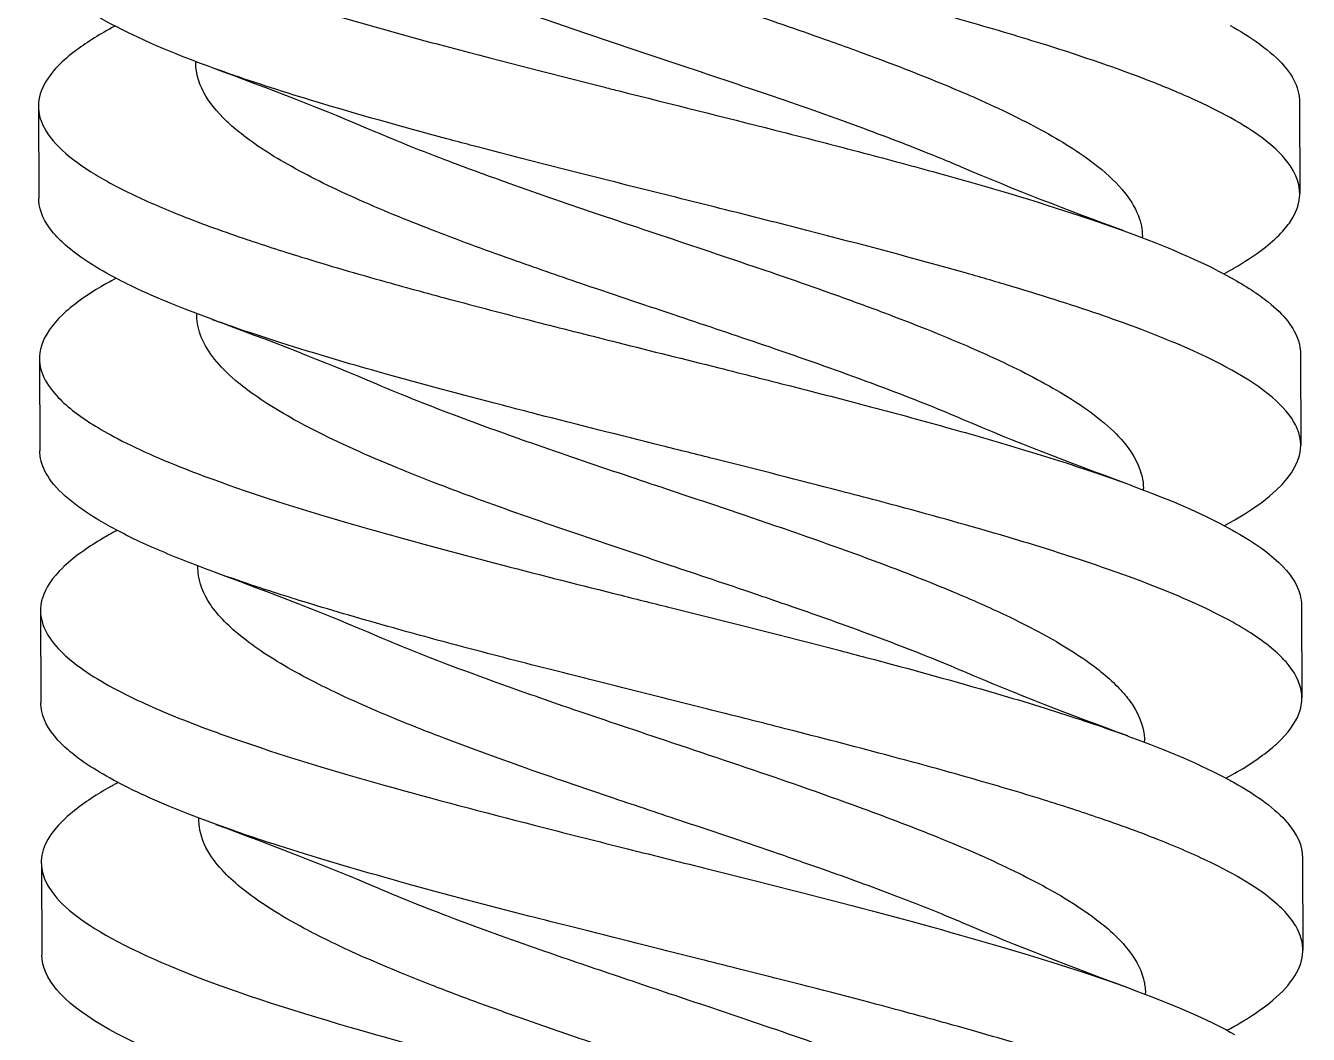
# Model space of a CAD drawing. Header units: millimetres. Extents: x 129 to 6329, y 33 to 3553.
# Drawn here: x 4319.28 to 4339.63, y 3291.15 to 3307.15 of the extents above; entities that cross this region are included whole.
import ezdxf

# ---------------------------------------------------------------- set-up
doc = ezdxf.new("R2010")
doc.units = ezdxf.units.MM
doc.layers.add('vistasIsometricas', color=255, linetype='Continuous')

msp = doc.modelspace()

# ---------------------------------------------------------------- linework, layer by layer
at = {"layer": 'vistasIsometricas', "extrusion": (-0.004614, 0.999989, 7.66e-14)}
for p, q in [((4321.984, 3306.55), (4321.984, 3306.579)), ((4319.487, 3305.87), (4319.493, 3304.406)), ((4339.486, 3305.95), (4339.492, 3304.486)), ((4336.995, 3303.784), (4336.995, 3303.806)), ((4322, 3302.55), (4322, 3302.579)), ((4319.503, 3301.87), (4319.509, 3300.406)), ((4339.503, 3301.95), (4339.508, 3300.495)), ((4337.011, 3299.784), (4337.011, 3299.806)), ((4322.016, 3298.55), (4322.016, 3298.579)), ((4339.519, 3297.95), (4339.525, 3296.486)), ((4319.519, 3297.87), (4319.525, 3296.406)), ((4337.027, 3295.784), (4337.027, 3295.806)), ((4322.032, 3294.55), (4322.032, 3294.579)), ((4319.535, 3293.861), (4319.541, 3292.406)), ((4339.535, 3293.95), (4339.541, 3292.486)), ((4337.043, 3291.784), (4337.043, 3291.806))]:
    msp.add_line(p, q, dxfattribs=at)
at = {"layer": 'vistasIsometricas'}
for points, knots in [([(4338.396, 3305.685), (4338.214, 3305.787), (4338.01, 3305.888), (4337.575, 3306.085), (4337.346, 3306.18), (4336.614, 3306.465), (4336.064, 3306.654), (4335.076, 3306.964), (4334.669, 3307.085), (4334.074, 3307.255), (4333.899, 3307.304), (4333.106, 3307.524), (4332.462, 3307.694), (4331.547, 3307.929), (4331.292, 3307.995), (4330.377, 3308.227), (4329.71, 3308.393), (4328.838, 3308.612), (4328.631, 3308.664), (4327.75, 3308.885), (4327.085, 3309.055), (4326.245, 3309.275), (4326.053, 3309.326), (4325.228, 3309.548), (4324.62, 3309.718), (4323.811, 3309.959), (4323.581, 3310.03), (4322.835, 3310.266), (4322.353, 3310.432), (4321.793, 3310.646), (4321.672, 3310.694), (4321.184, 3310.894), (4320.858, 3311.046), (4320.462, 3311.264), (4320.353, 3311.328), (4319.939, 3311.596), (4319.715, 3311.799), (4319.503, 3312.137), (4319.461, 3312.271), (4319.46, 3312.406)], [0.000013, 0.000013, 0.000013, 0.000013, 0.062103, 0.062103, 0.120491, 0.120491, 0.23665, 0.23665, 0.311162, 0.311162, 0.341386, 0.341386, 0.446575, 0.446575, 0.486819, 0.486819, 0.589794, 0.589794, 0.621871, 0.621871, 0.726733, 0.726733, 0.758183, 0.758183, 0.863477, 0.863477, 0.906959, 0.906959, 1.009212, 1.009212, 1.038799, 1.038799, 1.132439, 1.132439, 1.172043, 1.172043, 1.296746, 1.296746, 1.378628, 1.378628, 1.378628, 1.378628]), ([(4320.557, 3311.072), (4320.552, 3311.069), (4320.531, 3311.057), (4320.517, 3311.049), (4320.459, 3311.016), (4320.403, 3310.983), (4320.35, 3310.949), (4319.98, 3310.719), (4319.723, 3310.489), (4319.586, 3310.259), (4319.548, 3310.196), (4319.52, 3310.133), (4319.501, 3310.07), (4319.45, 3309.904), (4319.463, 3309.738), (4319.54, 3309.572), (4319.618, 3309.406), (4319.759, 3309.24), (4319.962, 3309.074), (4320.038, 3309.012), (4320.123, 3308.95), (4320.216, 3308.888), (4320.558, 3308.66), (4321.013, 3308.433), (4321.565, 3308.206), (4321.664, 3308.165), (4321.766, 3308.125), (4321.872, 3308.084), (4322.352, 3307.898), (4322.896, 3307.712), (4323.488, 3307.527), (4323.945, 3307.384), (4324.431, 3307.241), (4324.939, 3307.098), (4325.235, 3307.015), (4325.538, 3306.931), (4325.847, 3306.848), (4326.687, 3306.622), (4327.572, 3306.397), (4328.47, 3306.171), (4328.546, 3306.152), (4328.622, 3306.133), (4328.698, 3306.113), (4329.521, 3305.907), (4330.352, 3305.7), (4331.166, 3305.493), (4331.644, 3305.372), (4332.116, 3305.25), (4332.577, 3305.129), (4332.974, 3305.024), (4333.363, 3304.919), (4333.741, 3304.815), (4334.557, 3304.588), (4335.322, 3304.361), (4336.007, 3304.134), (4336.692, 3303.907), (4337.296, 3303.68), (4337.8, 3303.452), (4338.022, 3303.351), (4338.225, 3303.25), (4338.406, 3303.149)], [0.12032937, 0.12032937, 0.12032937, 0.12032937, 0.12036197, 0.12036197, 0.12036197, 0.12050634, 0.12050634, 0.12050634, 0.12150122, 0.12150122, 0.12150122, 0.12177445, 0.12177445, 0.12177445, 0.12249609, 0.12249609, 0.12249609, 0.12321954, 0.12321954, 0.12321954, 0.12349097, 0.12349097, 0.12349097, 0.12448583, 0.12448583, 0.12448583, 0.12466463, 0.12466463, 0.12466463, 0.12548071, 0.12548071, 0.12548071, 0.12610972, 0.12610972, 0.12610972, 0.12647559, 0.12647559, 0.12647559, 0.12747046, 0.12747046, 0.12747046, 0.1275548, 0.1275548, 0.1275548, 0.12846533, 0.12846533, 0.12846533, 0.12899989, 0.12899989, 0.12899989, 0.12946023, 0.12946023, 0.12946023, 0.13045509, 0.13045509, 0.13045509, 0.13144996, 0.13144996, 0.13144996, 0.13189007, 0.13189007, 0.13189007, 0.13189007]), ([(4334.129, 3304.904), (4334.008, 3304.956), (4333.884, 3305.007), (4333.384, 3305.212), (4332.989, 3305.364), (4332.116, 3305.685), (4331.636, 3305.854), (4330.637, 3306.197), (4330.119, 3306.371), (4329.178, 3306.687), (4328.757, 3306.828), (4328.091, 3307.053), (4327.844, 3307.138), (4327.351, 3307.308), (4327.105, 3307.395), (4326.595, 3307.577), (4326.333, 3307.673), (4325.632, 3307.936), (4325.21, 3308.104), (4324.501, 3308.407), (4324.205, 3308.543), (4323.428, 3308.93), (4323.009, 3309.18), (4322.467, 3309.607), (4322.294, 3309.782), (4322.083, 3310.089), (4322.022, 3310.219), (4321.976, 3310.417), (4321.968, 3310.483), (4321.968, 3310.55)], [-8.5439531, -8.5439531, -8.5439531, -8.5439531, -8.519583, -8.519583, -8.4478313, -8.4478313, -8.3680683, -8.3680683, -8.2857679, -8.2857679, -8.2191191, -8.2191191, -8.179245, -8.179245, -8.1384967, -8.1384967, -8.0932112, -8.0932112, -8.0140838, -8.0140838, -7.9501352, -7.9501352, -7.8318198, -7.8318198, -7.7494361, -7.7494361, -7.6881667, -7.6881667, -7.657091, -7.657091, -7.657091, -7.657091]), ([(4324.818, 3309.465), (4325.326, 3309.248), (4325.883, 3309.032), (4326.832, 3308.685), (4327.199, 3308.556), (4328.078, 3308.251), (4328.594, 3308.077), (4329.612, 3307.736), (4330.111, 3307.569), (4331.067, 3307.245), (4331.522, 3307.088), (4332.245, 3306.832), (4332.519, 3306.732), (4333.182, 3306.484), (4333.561, 3306.336), (4334.073, 3306.123), (4334.224, 3306.058), (4334.742, 3305.828), (4335.083, 3305.663), (4335.71, 3305.321), (4335.99, 3305.145), (4336.401, 3304.831), (4336.551, 3304.694), (4336.79, 3304.416), (4336.878, 3304.276), (4336.973, 3304.025), (4336.995, 3303.916), (4336.995, 3303.806)], [-18.1320253, -18.1320253, -18.1320253, -18.1320253, -18.0295721, -18.0295721, -17.9682524, -17.9682524, -17.8858657, -17.8858657, -17.807001, -17.807001, -17.7329098, -17.7329098, -17.6859243, -17.6859243, -17.6160285, -17.6160285, -17.5856266, -17.5856266, -17.5079937, -17.5079937, -17.425032, -17.425032, -17.3608512, -17.3608512, -17.2952129, -17.2952129, -17.2440632, -17.2440632, -17.2440632, -17.2440632]), ([(4338.412, 3301.685), (4338.308, 3301.743), (4338.198, 3301.801), (4338.081, 3301.858), (4337.736, 3302.027), (4337.337, 3302.195), (4336.898, 3302.359), (4336.735, 3302.42), (4336.567, 3302.481), (4336.394, 3302.541), (4335.94, 3302.699), (4335.451, 3302.854), (4334.94, 3303.008), (4334.7, 3303.079), (4334.455, 3303.151), (4334.206, 3303.221), (4333.393, 3303.453), (4332.538, 3303.679), (4331.676, 3303.9), (4331.245, 3304.011), (4330.812, 3304.121), (4330.382, 3304.229), (4329.913, 3304.347), (4329.447, 3304.463), (4328.988, 3304.578), (4328.064, 3304.81), (4327.17, 3305.035), (4326.336, 3305.256), (4326.211, 3305.288), (4326.088, 3305.321), (4325.966, 3305.354), (4325.227, 3305.552), (4324.538, 3305.745), (4323.913, 3305.934), (4323.403, 3306.088), (4322.936, 3306.239), (4322.513, 3306.386), (4322.295, 3306.463), (4322.089, 3306.538), (4321.896, 3306.613), (4321.286, 3306.848), (4320.799, 3307.075), (4320.429, 3307.294), (4320.41, 3307.306), (4320.391, 3307.317), (4320.372, 3307.328), (4320.003, 3307.553), (4319.759, 3307.77), (4319.62, 3307.978), (4319.575, 3308.046), (4319.541, 3308.113), (4319.517, 3308.18), (4319.49, 3308.256), (4319.477, 3308.332), (4319.477, 3308.406)], [0.86326573, 0.86326573, 0.86326573, 0.86326573, 0.86349137, 0.86349137, 0.86349137, 0.8641588, 0.8641588, 0.8641588, 0.8644054, 0.8644054, 0.8644054, 0.86505187, 0.86505187, 0.86505187, 0.86535456, 0.86535456, 0.86535456, 0.86634322, 0.86634322, 0.86634322, 0.86683801, 0.86683801, 0.86683801, 0.86737681, 0.86737681, 0.86737681, 0.86846201, 0.86846201, 0.86846201, 0.86862415, 0.86862415, 0.86862415, 0.86960749, 0.86960749, 0.86960749, 0.87041028, 0.87041028, 0.87041028, 0.87082454, 0.87082454, 0.87082454, 0.87212851, 0.87212851, 0.87212851, 0.87219642, 0.87219642, 0.87219642, 0.87354124, 0.87354124, 0.87354124, 0.87398256, 0.87398256, 0.87398256, 0.87449108, 0.87449108, 0.87449108, 0.87449108]), ([(4320.701, 3307.142), (4320.467, 3307.017), (4320.264, 3306.891), (4319.978, 3306.679), (4319.878, 3306.592), (4319.698, 3306.405), (4319.624, 3306.306), (4319.508, 3306.081), (4319.48, 3305.955), (4319.495, 3305.727), (4319.526, 3305.625), (4319.653, 3305.389), (4319.767, 3305.256), (4320.033, 3305.025), (4320.166, 3304.928), (4320.502, 3304.716), (4320.713, 3304.601), (4321.179, 3304.376), (4321.432, 3304.265), (4322.022, 3304.029), (4322.366, 3303.903), (4323.029, 3303.677), (4323.338, 3303.578), (4324.085, 3303.347), (4324.532, 3303.216), (4325.344, 3302.989), (4325.7, 3302.892), (4326.512, 3302.675), (4326.972, 3302.556), (4327.847, 3302.332), (4328.259, 3302.228), (4329.208, 3301.989), (4329.744, 3301.856), (4330.659, 3301.626), (4331.038, 3301.53), (4331.844, 3301.325), (4332.268, 3301.215), (4333.123, 3300.989), (4333.552, 3300.872), (4334.362, 3300.645), (4334.744, 3300.534), (4335.49, 3300.308), (4335.852, 3300.193), (4336.531, 3299.963), (4336.847, 3299.849), (4337.641, 3299.54), (4338.071, 3299.345), (4338.423, 3299.149)], [1.608004, 1.608004, 1.608004, 1.608004, 1.684104, 1.684104, 1.736778, 1.736778, 1.797217, 1.797217, 1.873917, 1.873917, 1.936038, 1.936038, 2.017851, 2.017851, 2.077299, 2.077299, 2.147879, 2.147879, 2.21573, 2.21573, 2.293278, 2.293278, 2.354836, 2.354836, 2.435478, 2.435478, 2.495391, 2.495391, 2.569247, 2.569247, 2.633644, 2.633644, 2.716414, 2.716414, 2.775543, 2.775543, 2.843287, 2.843287, 2.914995, 2.914995, 2.983239, 2.983239, 3.054202, 3.054202, 3.124327, 3.124327, 3.243876, 3.243876, 3.243876, 3.243876]), ([(4338.39, 3307.149), (4338.542, 3307.065), (4338.678, 3306.981), (4338.798, 3306.897), (4339.13, 3306.666), (4339.342, 3306.437), (4339.434, 3306.21), (4339.457, 3306.15), (4339.473, 3306.091), (4339.481, 3306.032), (4339.484, 3306.005), (4339.486, 3305.977), (4339.486, 3305.95)], [0.124845589, 0.124845589, 0.124845589, 0.124845589, 0.125204065, 0.125204065, 0.125204065, 0.126191144, 0.126191144, 0.126191144, 0.126448692, 0.126448692, 0.126448692, 0.126567589, 0.126567589, 0.126567589, 0.126567589]), ([(4334.145, 3300.904), (4333.795, 3301.054), (4333.421, 3301.203), (4332.854, 3301.419), (4332.676, 3301.485), (4332.013, 3301.728), (4331.51, 3301.904), (4330.549, 3302.232), (4330.098, 3302.384), (4329.148, 3302.702), (4328.651, 3302.868), (4327.79, 3303.161), (4327.425, 3303.287), (4326.847, 3303.492), (4326.63, 3303.57), (4325.993, 3303.804), (4325.588, 3303.96), (4324.989, 3304.205), (4324.778, 3304.294), (4324.18, 3304.56), (4323.82, 3304.736), (4323.19, 3305.087), (4322.921, 3305.261), (4322.618, 3305.501), (4322.543, 3305.565), (4322.314, 3305.783), (4322.192, 3305.935), (4322.061, 3306.178), (4322.026, 3306.268), (4321.992, 3306.422), (4321.984, 3306.486), (4321.984, 3306.55)], [-6.6756667, -6.6756667, -6.6756667, -6.6756667, -6.605148, -6.605148, -6.5740119, -6.5740119, -6.4907472, -6.4907472, -6.4190463, -6.4190463, -6.3403677, -6.3403677, -6.280753, -6.280753, -6.2437651, -6.2437651, -6.1703116, -6.1703116, -6.1281864, -6.1281864, -6.0450106, -6.0450106, -5.9629459, -5.9629459, -5.9325595, -5.9325595, -5.8610089, -5.8610089, -5.8187768, -5.8187768, -5.7889392, -5.7889392, -5.7889392, -5.7889392]), ([(4338.289, 3303.213), (4338.296, 3303.217), (4338.303, 3303.221), (4338.405, 3303.276), (4338.493, 3303.328), (4338.854, 3303.549), (4339.07, 3303.719), (4339.285, 3303.958), (4339.337, 3304.027), (4339.451, 3304.221), (4339.489, 3304.344), (4339.497, 3304.674), (4339.404, 3304.879), (4339.129, 3305.179), (4339.022, 3305.273), (4338.753, 3305.474), (4338.586, 3305.579), (4338.396, 3305.685)], [4.3665185, 4.3665185, 4.3665185, 4.3665185, 4.3689195, 4.3689195, 4.3997859, 4.3997859, 4.5023833, 4.5023833, 4.5443109, 4.5443109, 4.6193232, 4.6193232, 4.7442262, 4.7442262, 4.8019056, 4.8019056, 4.8664726, 4.8664726, 4.8664726, 4.8664726]), ([(4324.834, 3305.465), (4324.983, 3305.402), (4325.135, 3305.339), (4325.497, 3305.192), (4325.709, 3305.109), (4326.255, 3304.901), (4326.596, 3304.777), (4327.421, 3304.483), (4327.911, 3304.314), (4328.629, 3304.071), (4328.848, 3303.997), (4329.587, 3303.749), (4330.107, 3303.576), (4331.141, 3303.225), (4331.651, 3303.05), (4332.397, 3302.782), (4332.646, 3302.691), (4333.36, 3302.422), (4333.804, 3302.246), (4334.623, 3301.892), (4334.996, 3301.716), (4335.498, 3301.447), (4335.657, 3301.356), (4336.168, 3301.039), (4336.455, 3300.814), (4336.82, 3300.406), (4336.928, 3300.224), (4336.999, 3299.968), (4337.01, 3299.894), (4337.011, 3299.815), (4337.011, 3299.811), (4337.011, 3299.806)], [-17.5090682, -17.5090682, -17.5090682, -17.5090682, -17.4791532, -17.4791532, -17.4399973, -17.4399973, -17.3810502, -17.3810502, -17.3012321, -17.3012321, -17.2663591, -17.2663591, -17.1841717, -17.1841717, -17.1010383, -17.1010383, -17.0579867, -17.0579867, -16.9745824, -16.9745824, -16.8915096, -16.8915096, -16.8486747, -16.8486747, -16.7427915, -16.7427915, -16.6578518, -16.6578518, -16.6232482, -16.6232482, -16.6211959, -16.6211959, -16.6211959, -16.6211959]), ([(4338.428, 3297.685), (4338.064, 3297.888), (4337.615, 3298.09), (4336.568, 3298.494), (4335.973, 3298.695), (4335.055, 3298.979), (4334.782, 3299.06), (4333.955, 3299.3), (4333.382, 3299.457), (4332.599, 3299.665), (4332.407, 3299.715), (4331.557, 3299.936), (4330.884, 3300.107), (4329.928, 3300.347), (4329.65, 3300.416), (4328.71, 3300.652), (4328.05, 3300.817), (4327.216, 3301.031), (4327.03, 3301.079), (4326.188, 3301.297), (4325.552, 3301.467), (4324.71, 3301.704), (4324.478, 3301.771), (4323.686, 3302.004), (4323.157, 3302.17), (4322.522, 3302.388), (4322.378, 3302.44), (4321.771, 3302.661), (4321.355, 3302.832), (4320.865, 3303.066), (4320.74, 3303.129), (4320.315, 3303.361), (4320.067, 3303.529), (4319.824, 3303.752), (4319.771, 3303.806), (4319.58, 3304.031), (4319.503, 3304.202), (4319.493, 3304.384), (4319.493, 3304.395), (4319.493, 3304.406)], [0.000017, 0.000017, 0.000017, 0.000017, 0.123892, 0.123892, 0.247978, 0.247978, 0.298139, 0.298139, 0.39532, 0.39532, 0.426408, 0.426408, 0.531726, 0.531726, 0.574716, 0.574716, 0.677076, 0.677076, 0.706714, 0.706714, 0.811988, 0.811988, 0.853068, 0.853068, 0.955851, 0.955851, 0.987336, 0.987336, 1.092314, 1.092314, 1.131231, 1.131231, 1.234513, 1.234513, 1.26752, 1.26752, 1.372184, 1.372184, 1.378658, 1.378658, 1.378658, 1.378658]), ([(4320.589, 3303.072), (4320.588, 3303.071), (4320.567, 3303.059), (4320.556, 3303.053), (4320.343, 3302.931), (4320.16, 3302.809), (4320.01, 3302.687), (4319.962, 3302.648), (4319.917, 3302.609), (4319.876, 3302.57), (4319.699, 3302.403), (4319.584, 3302.237), (4319.533, 3302.07), (4319.526, 3302.046), (4319.52, 3302.022), (4319.515, 3301.998), (4319.471, 3301.769), (4319.548, 3301.54), (4319.746, 3301.312), (4319.814, 3301.233), (4319.898, 3301.153), (4319.994, 3301.074), (4320.177, 3300.926), (4320.408, 3300.777), (4320.686, 3300.629), (4321.026, 3300.447), (4321.435, 3300.265), (4321.904, 3300.084), (4322.021, 3300.039), (4322.142, 3299.993), (4322.267, 3299.948), (4322.889, 3299.721), (4323.6, 3299.495), (4324.374, 3299.269), (4324.569, 3299.212), (4324.768, 3299.155), (4324.971, 3299.098), (4325.572, 3298.929), (4326.204, 3298.76), (4326.854, 3298.591), (4327.467, 3298.432), (4328.096, 3298.273), (4328.73, 3298.113), (4328.996, 3298.047), (4329.262, 3297.98), (4329.528, 3297.914), (4330.43, 3297.688), (4331.332, 3297.462), (4332.201, 3297.236), (4332.338, 3297.2), (4332.474, 3297.164), (4332.609, 3297.129), (4333.332, 3296.938), (4334.028, 3296.747), (4334.68, 3296.557), (4335.151, 3296.418), (4335.599, 3296.28), (4336.018, 3296.141), (4336.286, 3296.053), (4336.541, 3295.964), (4336.783, 3295.876), (4337.404, 3295.648), (4337.937, 3295.42), (4338.36, 3295.192), (4338.387, 3295.178), (4338.413, 3295.164), (4338.439, 3295.149)], [0.13189003, 0.13189003, 0.13189003, 0.13189003, 0.13191747, 0.13191747, 0.13191747, 0.13244489, 0.13244489, 0.13244489, 0.13261256, 0.13261256, 0.13261256, 0.13333511, 0.13333511, 0.13333511, 0.13343976, 0.13343976, 0.13343976, 0.13443463, 0.13443463, 0.13443463, 0.1347802, 0.1347802, 0.1347802, 0.13542952, 0.13542952, 0.13542952, 0.1362253, 0.1362253, 0.1362253, 0.13642438, 0.13642438, 0.13642438, 0.13741925, 0.13741925, 0.13741925, 0.13767039, 0.13767039, 0.13767039, 0.13841414, 0.13841414, 0.13841414, 0.13911549, 0.13911549, 0.13911549, 0.13940901, 0.13940901, 0.13940901, 0.14040388, 0.14040388, 0.14040388, 0.14056058, 0.14056058, 0.14056058, 0.14139876, 0.14139876, 0.14139876, 0.14200568, 0.14200568, 0.14200568, 0.14239365, 0.14239365, 0.14239365, 0.14338852, 0.14338852, 0.14338852, 0.14345077, 0.14345077, 0.14345077, 0.14345077]), ([(4338.406, 3303.149), (4338.635, 3303.022), (4338.83, 3302.894), (4338.989, 3302.767), (4339.244, 3302.562), (4339.406, 3302.357), (4339.471, 3302.151), (4339.478, 3302.127), (4339.484, 3302.103), (4339.489, 3302.079), (4339.498, 3302.036), (4339.502, 3301.993), (4339.502, 3301.95)], [0.13189007, 0.13189007, 0.13189007, 0.13189007, 0.132444856, 0.132444856, 0.132444856, 0.133335155, 0.133335155, 0.133335155, 0.133439726, 0.133439726, 0.133439726, 0.133625291, 0.133625291, 0.133625291, 0.133625291]), ([(4334.161, 3296.904), (4333.978, 3296.982), (4333.789, 3297.061), (4333.157, 3297.313), (4332.692, 3297.487), (4331.962, 3297.75), (4331.711, 3297.838), (4331.226, 3298.006), (4330.992, 3298.086), (4330.316, 3298.316), (4329.871, 3298.465), (4328.917, 3298.785), (4328.412, 3298.954), (4327.408, 3299.298), (4326.913, 3299.472), (4326.194, 3299.736), (4325.956, 3299.826), (4325.51, 3299.999), (4325.303, 3300.082), (4324.616, 3300.367), (4324.174, 3300.568), (4323.454, 3300.942), (4323.163, 3301.114), (4322.806, 3301.364), (4322.705, 3301.442), (4322.349, 3301.746), (4322.167, 3301.971), (4322.025, 3302.314), (4322, 3302.432), (4322, 3302.55)], [-9.7891662, -9.7891662, -9.7891662, -9.7891662, -9.7523262, -9.7523262, -9.6701671, -9.6701671, -9.6285468, -9.6285468, -9.5907048, -9.5907048, -9.5201205, -9.5201205, -9.4398911, -9.4398911, -9.3576324, -9.3576324, -9.3152377, -9.3152377, -9.2760204, -9.2760204, -9.181017, -9.181017, -9.0998727, -9.0998727, -9.0632643, -9.0632643, -8.9573673, -8.9573673, -8.9023213, -8.9023213, -8.9023213, -8.9023213]), ([(4338.292, 3299.213), (4339.228, 3299.724), (4339.628, 3300.217), (4339.475, 3300.692), (4339.462, 3300.733), (4339.445, 3300.774), (4339.424, 3300.815), (4339.273, 3301.112), (4338.921, 3301.402), (4338.412, 3301.685)], [0.860253828, 0.860253828, 0.860253828, 0.860253828, 0.862010314, 0.862010314, 0.862010314, 0.862161695, 0.862161695, 0.862161695, 0.863265729, 0.863265729, 0.863265729, 0.863265729]), ([(4324.85, 3301.466), (4325.258, 3301.291), (4325.699, 3301.117), (4326.533, 3300.805), (4326.915, 3300.667), (4327.786, 3300.362), (4328.277, 3300.195), (4329.002, 3299.951), (4329.23, 3299.874), (4329.876, 3299.658), (4330.292, 3299.519), (4331.031, 3299.268), (4331.354, 3299.157), (4332.084, 3298.901), (4332.487, 3298.757), (4333.05, 3298.545), (4333.224, 3298.479), (4333.6, 3298.331), (4333.8, 3298.25), (4334.29, 3298.045), (4334.569, 3297.921), (4335.19, 3297.625), (4335.513, 3297.454), (4335.937, 3297.193), (4336.069, 3297.105), (4336.398, 3296.863), (4336.569, 3296.71), (4336.757, 3296.491), (4336.806, 3296.426), (4336.96, 3296.186), (4337.02, 3296.01), (4337.027, 3295.825), (4337.027, 3295.815), (4337.027, 3295.806)], [-16.8855404, -16.8855404, -16.8855404, -16.8855404, -16.8031746, -16.8031746, -16.7382079, -16.7382079, -16.6591026, -16.6591026, -16.6229836, -16.6229836, -16.5570005, -16.5570005, -16.504659, -16.504659, -16.4363297, -16.4363297, -16.4049702, -16.4049702, -16.3668243, -16.3668243, -16.3084769, -16.3084769, -16.2278411, -16.2278411, -16.1863255, -16.1863255, -16.1144963, -16.1144963, -16.0841923, -16.0841923, -16.0021135, -16.0021135, -15.9977849, -15.9977849, -15.9977849, -15.9977849]), ([(4338.337, 3291.213), (4338.631, 3291.373), (4338.875, 3291.531), (4339.217, 3291.819), (4339.334, 3291.948), (4339.494, 3292.206), (4339.537, 3292.336), (4339.544, 3292.6), (4339.506, 3292.734), (4339.382, 3292.944), (4339.324, 3293.02), (4339.118, 3293.24), (4338.937, 3293.384), (4338.536, 3293.638), (4338.337, 3293.748), (4337.873, 3293.976), (4337.604, 3294.094), (4336.989, 3294.341), (4336.64, 3294.469), (4335.978, 3294.694), (4335.677, 3294.791), (4334.978, 3295.008), (4334.575, 3295.126), (4333.782, 3295.351), (4333.397, 3295.456), (4332.504, 3295.695), (4331.991, 3295.828), (4331.093, 3296.058), (4330.713, 3296.154), (4329.885, 3296.362), (4329.436, 3296.474), (4328.54, 3296.699), (4328.093, 3296.811), (4327.183, 3297.043), (4326.722, 3297.162), (4325.877, 3297.386), (4325.491, 3297.49), (4324.636, 3297.729), (4324.175, 3297.863), (4323.427, 3298.093), (4323.127, 3298.188), (4322.514, 3298.395), (4322.206, 3298.505), (4321.62, 3298.732), (4321.345, 3298.848), (4320.853, 3299.077), (4320.636, 3299.19), (4320.257, 3299.416), (4320.096, 3299.529), (4319.819, 3299.763), (4319.709, 3299.885), (4319.568, 3300.111), (4319.529, 3300.216), (4319.511, 3300.349), (4319.509, 3300.377), (4319.509, 3300.406)], [1.121855, 1.121855, 1.121855, 1.121855, 1.217741, 1.217741, 1.295578, 1.295578, 1.374072, 1.374072, 1.455708, 1.455708, 1.501781, 1.501781, 1.589705, 1.589705, 1.656942, 1.656942, 1.729405, 1.729405, 1.807973, 1.807973, 1.867784, 1.867784, 1.940979, 1.940979, 2.006003, 2.006003, 2.088269, 2.088269, 2.147563, 2.147563, 2.21683, 2.21683, 2.286364, 2.286364, 2.360045, 2.360045, 2.424609, 2.424609, 2.507273, 2.507273, 2.566439, 2.566439, 2.634516, 2.634516, 2.705732, 2.705732, 2.775232, 2.775232, 2.844456, 2.844456, 2.918881, 2.918881, 2.982779, 2.982779, 3.000004, 3.000004, 3.000004, 3.000004]), ([(4338.423, 3299.149), (4338.731, 3298.978), (4338.977, 3298.806), (4339.337, 3298.463), (4339.45, 3298.293), (4339.511, 3298.064), (4339.518, 3298.007), (4339.519, 3297.95)], [0.000021, 0.000021, 0.000021, 0.000021, 0.1048828, 0.1048828, 0.2088461, 0.2088461, 0.2435284, 0.2435284, 0.2435284, 0.2435284]), ([(4320.605, 3299.072), (4320.581, 3299.059), (4320.544, 3299.037), (4320.514, 3299.02), (4320.402, 3298.954), (4320.298, 3298.887), (4320.204, 3298.821), (4320.085, 3298.737), (4319.981, 3298.654), (4319.892, 3298.57), (4319.887, 3298.566), (4319.882, 3298.561), (4319.877, 3298.556), (4319.708, 3298.394), (4319.599, 3298.232), (4319.549, 3298.07), (4319.528, 3298.003), (4319.518, 3297.935), (4319.519, 3297.867), (4319.521, 3297.638), (4319.645, 3297.41), (4319.887, 3297.182), (4319.926, 3297.146), (4319.967, 3297.11), (4320.011, 3297.074), (4320.246, 3296.882), (4320.563, 3296.691), (4320.956, 3296.499), (4321.24, 3296.361), (4321.563, 3296.222), (4321.92, 3296.084), (4322.149, 3295.996), (4322.391, 3295.907), (4322.646, 3295.819), (4323.301, 3295.592), (4324.041, 3295.366), (4324.837, 3295.14), (4324.887, 3295.126), (4324.937, 3295.112), (4324.987, 3295.098), (4325.741, 3294.886), (4326.543, 3294.674), (4327.369, 3294.462), (4327.822, 3294.346), (4328.283, 3294.23), (4328.746, 3294.113), (4329.182, 3294.004), (4329.621, 3293.894), (4330.058, 3293.785), (4330.958, 3293.559), (4331.853, 3293.333), (4332.709, 3293.107), (4333.564, 3292.881), (4334.381, 3292.654), (4335.129, 3292.427), (4335.877, 3292.201), (4336.557, 3291.974), (4337.144, 3291.746), (4337.656, 3291.547), (4338.097, 3291.349), (4338.455, 3291.149)], [0.13767041, 0.13767041, 0.13767041, 0.13767041, 0.13774583, 0.13774583, 0.13774583, 0.13803168, 0.13803168, 0.13803168, 0.13839295, 0.13839295, 0.13839295, 0.13841415, 0.13841415, 0.13841415, 0.1391155, 0.1391155, 0.1391155, 0.13940903, 0.13940903, 0.13940903, 0.14040389, 0.14040389, 0.14040389, 0.14056058, 0.14056058, 0.14056058, 0.14139877, 0.14139877, 0.14139877, 0.14200567, 0.14200567, 0.14200567, 0.14239365, 0.14239365, 0.14239365, 0.14338851, 0.14338851, 0.14338851, 0.14345075, 0.14345075, 0.14345075, 0.14438338, 0.14438338, 0.14438338, 0.14489584, 0.14489584, 0.14489584, 0.14537828, 0.14537828, 0.14537828, 0.14637314, 0.14637314, 0.14637314, 0.14736801, 0.14736801, 0.14736801, 0.14836291, 0.14836291, 0.14836291, 0.14923109, 0.14923109, 0.14923109, 0.14923109]), ([(4334.177, 3292.904), (4334.074, 3292.948), (4333.968, 3292.993), (4333.582, 3293.151), (4333.291, 3293.266), (4332.627, 3293.516), (4332.252, 3293.653), (4331.655, 3293.863), (4331.442, 3293.937), (4330.735, 3294.181), (4330.235, 3294.349), (4329.356, 3294.643), (4328.98, 3294.769), (4328.356, 3294.98), (4328.107, 3295.064), (4327.646, 3295.223), (4327.434, 3295.296), (4326.744, 3295.539), (4326.28, 3295.708), (4325.516, 3296.002), (4325.206, 3296.127), (4324.719, 3296.334), (4324.532, 3296.417), (4324.21, 3296.566), (4324.071, 3296.633), (4323.586, 3296.877), (4323.276, 3297.054), (4322.881, 3297.321), (4322.761, 3297.411), (4322.441, 3297.678), (4322.28, 3297.855), (4322.069, 3298.205), (4322.017, 3298.377), (4322.016, 3298.55)], [-10.4110773, -10.4110773, -10.4110773, -10.4110773, -10.3902999, -10.3902999, -10.3363775, -10.3363775, -10.2721162, -10.2721162, -10.2370579, -10.2370579, -10.1574224, -10.1574224, -10.098009, -10.098009, -10.057991, -10.057991, -10.023179, -10.023179, -9.9432964, -9.9432964, -9.8844679, -9.8844679, -9.8455198, -9.8455198, -9.8140515, -9.8140515, -9.7306464, -9.7306464, -9.6884559, -9.6884559, -9.6050793, -9.6050793, -9.5244593, -9.5244593, -9.5244593, -9.5244593]), ([(4338.321, 3295.213), (4338.576, 3295.351), (4338.793, 3295.489), (4339.057, 3295.695), (4339.134, 3295.763), (4339.353, 3295.986), (4339.452, 3296.139), (4339.524, 3296.387), (4339.531, 3296.482), (4339.495, 3296.736), (4339.413, 3296.896), (4339.225, 3297.111), (4339.17, 3297.166), (4338.934, 3297.376), (4338.706, 3297.53), (4338.428, 3297.685)], [2.7443678, 2.7443678, 2.7443678, 2.7443678, 2.8275571, 2.8275571, 2.8687595, 2.8687595, 2.9617792, 2.9617792, 3.0190599, 3.0190599, 3.1163352, 3.1163352, 3.1498196, 3.1498196, 3.2443014, 3.2443014, 3.2443014, 3.2443014]), ([(4324.866, 3297.466), (4325.064, 3297.381), (4325.269, 3297.296), (4326.045, 3296.988), (4326.652, 3296.765), (4327.484, 3296.474), (4327.681, 3296.405), (4328.387, 3296.163), (4328.905, 3295.989), (4330.05, 3295.605), (4330.674, 3295.397), (4331.517, 3295.106), (4331.749, 3295.025), (4332.202, 3294.864), (4332.424, 3294.784), (4333.049, 3294.553), (4333.441, 3294.403), (4334.228, 3294.081), (4334.616, 3293.91), (4335.326, 3293.563), (4335.645, 3293.388), (4336.123, 3293.082), (4336.3, 3292.952), (4336.553, 3292.732), (4336.642, 3292.644), (4336.869, 3292.379), (4336.968, 3292.204), (4337.033, 3291.954), (4337.043, 3291.88), (4337.043, 3291.806)], [-16.2638076, -16.2638076, -16.2638076, -16.2638076, -16.22385, -16.22385, -16.1183108, -16.1183108, -16.086031, -16.086031, -16.0037936, -16.0037936, -15.9048681, -15.9048681, -15.8666622, -15.8666622, -15.8289808, -15.8289808, -15.7578897, -15.7578897, -15.6774127, -15.6774127, -15.5950453, -15.5950453, -15.5338727, -15.5338727, -15.4923274, -15.4923274, -15.41039, -15.41039, -15.375833, -15.375833, -15.375833, -15.375833]), ([(4338.353, 3287.213), (4338.367, 3287.221), (4338.381, 3287.229), (4338.507, 3287.298), (4338.611, 3287.359), (4338.978, 3287.593), (4339.186, 3287.764), (4339.529, 3288.177), (4339.598, 3288.417), (4339.471, 3288.893), (4339.281, 3289.127), (4338.811, 3289.479), (4338.624, 3289.597), (4338.171, 3289.843), (4337.9, 3289.972), (4337.399, 3290.185), (4337.187, 3290.269), (4336.489, 3290.531), (4335.962, 3290.708), (4334.946, 3291.023), (4334.478, 3291.16), (4333.717, 3291.373), (4333.439, 3291.449), (4332.959, 3291.578), (4332.76, 3291.631), (4331.909, 3291.855), (4331.24, 3292.025), (4330.367, 3292.245), (4330.171, 3292.294), (4329.304, 3292.511), (4328.632, 3292.679), (4327.734, 3292.907), (4327.499, 3292.966), (4326.608, 3293.196), (4325.966, 3293.364), (4325.155, 3293.588), (4324.96, 3293.643), (4324.181, 3293.865), (4323.626, 3294.032), (4322.924, 3294.262), (4322.741, 3294.324), (4322.078, 3294.556), (4321.641, 3294.725), (4321.142, 3294.949), (4321.03, 3295.001), (4320.583, 3295.222), (4320.302, 3295.39), (4319.998, 3295.623), (4319.922, 3295.688), (4319.683, 3295.925), (4319.577, 3296.097), (4319.53, 3296.315), (4319.525, 3296.36), (4319.525, 3296.406)], [1.122308, 1.122308, 1.122308, 1.122308, 1.126959, 1.126959, 1.163943, 1.163943, 1.267681, 1.267681, 1.413568, 1.413568, 1.556519, 1.556519, 1.628442, 1.628442, 1.707245, 1.707245, 1.758832, 1.758832, 1.86792, 1.86792, 1.95231, 1.95231, 1.999241, 1.999241, 2.031878, 2.031878, 2.137206, 2.137206, 2.167628, 2.167628, 2.271369, 2.271369, 2.308355, 2.308355, 2.412889, 2.412889, 2.446497, 2.446497, 2.549984, 2.549984, 2.588042, 2.588042, 2.692844, 2.692844, 2.725228, 2.725228, 2.828307, 2.828307, 2.868108, 2.868108, 2.97324, 2.97324, 3.000995, 3.000995, 3.000995, 3.000995]), ([(4320.621, 3295.072), (4320.433, 3294.966), (4320.216, 3294.832), (4320.019, 3294.669), (4319.616, 3294.334), (4319.284, 3293.88), (4319.781, 3293.309), (4320.207, 3292.819), (4321.3, 3292.244), (4323.37, 3291.585), (4325.12, 3291.026), (4327.594, 3290.408), (4330.308, 3289.726), (4332.483, 3289.18), (4334.788, 3288.593), (4336.571, 3287.964), (4337.318, 3287.7), (4337.969, 3287.429), (4338.471, 3287.149)], [0.14345076, 0.14345076, 0.14345076, 0.14345076, 0.14538432, 0.14538432, 0.14538432, 0.14935619, 0.14935619, 0.14935619, 0.15276246, 0.15276246, 0.15276246, 0.15564379, 0.15564379, 0.15564379, 0.15795245, 0.15795245, 0.15795245, 0.15891923, 0.15891923, 0.15891923, 0.15891923]), ([(4320.749, 3295.143), (4320.745, 3295.14), (4320.74, 3295.138), (4320.735, 3295.135), (4320.723, 3295.129), (4320.711, 3295.122), (4320.699, 3295.116), (4320.692, 3295.112), (4320.685, 3295.108), (4320.678, 3295.104), (4320.668, 3295.098), (4320.659, 3295.093), (4320.649, 3295.088), (4320.64, 3295.083), (4320.624, 3295.073), (4320.621, 3295.072)], [0.1433495769, 0.1433495769, 0.1433495769, 0.1433495769, 0.1433604442, 0.1433604442, 0.1433604442, 0.1433885373, 0.1433885373, 0.1433885373, 0.1434056031, 0.1434056031, 0.1434056031, 0.1434281826, 0.1434281826, 0.1434281826, 0.1434507621, 0.1434507621, 0.1434507621, 0.1434507621]), ([(4338.439, 3295.149), (4338.823, 3294.935), (4339.112, 3294.721), (4339.296, 3294.506), (4339.454, 3294.321), (4339.534, 3294.136), (4339.535, 3293.95)], [0.143450772, 0.143450772, 0.143450772, 0.143450772, 0.144383394, 0.144383394, 0.144383394, 0.145185989, 0.145185989, 0.145185989, 0.145185989]), ([(4334.193, 3288.904), (4334.135, 3288.929), (4334.076, 3288.954), (4333.836, 3289.054), (4333.649, 3289.13), (4333.029, 3289.374), (4332.576, 3289.542), (4331.74, 3289.84), (4331.366, 3289.97), (4330.711, 3290.194), (4330.433, 3290.287), (4329.811, 3290.497), (4329.467, 3290.611), (4328.722, 3290.861), (4328.323, 3290.996), (4327.684, 3291.215), (4327.442, 3291.299), (4326.955, 3291.471), (4326.712, 3291.558), (4326.215, 3291.74), (4325.964, 3291.835), (4325.29, 3292.098), (4324.885, 3292.266), (4324.221, 3292.566), (4323.949, 3292.698), (4323.512, 3292.932), (4323.336, 3293.034), (4323.027, 3293.23), (4322.892, 3293.324), (4322.658, 3293.506), (4322.558, 3293.594), (4322.362, 3293.79), (4322.274, 3293.898), (4322.114, 3294.151), (4322.058, 3294.297), (4322.035, 3294.478), (4322.032, 3294.514), (4322.032, 3294.55)], [-11.0333833, -11.0333833, -11.0333833, -11.0333833, -11.0216704, -11.0216704, -10.9861615, -10.9861615, -10.9068249, -10.9068249, -10.8455327, -10.8455327, -10.8011821, -10.8011821, -10.7468229, -10.7468229, -10.6831909, -10.6831909, -10.643404, -10.643404, -10.6021336, -10.6021336, -10.5573829, -10.5573829, -10.4781595, -10.4781595, -10.4157755, -10.4157755, -10.3680293, -10.3680293, -10.3236112, -10.3236112, -10.2823807, -10.2823807, -10.2317441, -10.2317441, -10.1636004, -10.1636004, -10.1468922, -10.1468922, -10.1468922, -10.1468922]), ([(4324.882, 3293.466), (4325.243, 3293.311), (4325.629, 3293.158), (4326.483, 3292.834), (4326.953, 3292.665), (4327.821, 3292.362), (4328.21, 3292.229), (4329.002, 3291.962), (4329.403, 3291.828), (4330.301, 3291.526), (4330.797, 3291.36), (4331.794, 3291.016), (4332.291, 3290.84), (4333.235, 3290.49), (4333.68, 3290.315), (4334.269, 3290.067), (4334.438, 3289.993), (4334.974, 3289.749), (4335.313, 3289.579), (4335.83, 3289.283), (4336.028, 3289.158), (4336.318, 3288.946), (4336.424, 3288.861), (4336.597, 3288.704), (4336.668, 3288.632), (4336.881, 3288.385), (4336.981, 3288.211), (4337.049, 3287.959), (4337.059, 3287.883), (4337.059, 3287.806)], [-15.6416767, -15.6416767, -15.6416767, -15.6416767, -15.5689243, -15.5689243, -15.4888507, -15.4888507, -15.4259951, -15.4259951, -15.3626483, -15.3626483, -15.2837344, -15.2837344, -15.2006028, -15.2006028, -15.1184187, -15.1184187, -15.0835553, -15.0835553, -15.0037188, -15.0037188, -14.9447427, -14.9447427, -14.9047686, -14.9047686, -14.8710924, -14.8710924, -14.7894901, -14.7894901, -14.7538456, -14.7538456, -14.7538456, -14.7538456]), ([(4338.477, 3285.685), (4337.803, 3286.06), (4336.845, 3286.428), (4335.71, 3286.79), (4333.283, 3287.564), (4330.073, 3288.309), (4327.268, 3289.03), (4324.228, 3289.812), (4321.722, 3290.566), (4320.492, 3291.295), (4319.856, 3291.672), (4319.546, 3292.042), (4319.542, 3292.406)], [0.8416587, 0.8416587, 0.8416587, 0.8416587, 0.84325555, 0.84325555, 0.84325555, 0.84667191, 0.84667191, 0.84667191, 0.85037362, 0.85037362, 0.85037362, 0.85228419, 0.85228419, 0.85228419, 0.85228419])]:
    msp.add_open_spline(points, degree=3, knots=knots, dxfattribs=at)
for points in [[(4322.254, 3306.479), (4323.14, 3306.155), (4324.009, 3305.818), (4324.834, 3305.465)], [(4336.699, 3303.895), (4335.816, 3304.217), (4334.951, 3304.553), (4334.129, 3304.904)], [(4320.717, 3303.143), (4320.666, 3303.115), (4320.624, 3303.091), (4320.589, 3303.072)], [(4336.194, 3302.609), (4336.194, 3302.609), (4336.194, 3302.609), (4336.194, 3302.609)], [(4322.241, 3302.49), (4323.136, 3302.163), (4324.016, 3301.822), (4324.85, 3301.466)], [(4336.584, 3302.474), (4336.584, 3302.474), (4336.584, 3302.474), (4336.584, 3302.474)], [(4336.748, 3299.883), (4335.854, 3300.209), (4334.977, 3300.548), (4334.145, 3300.904)], [(4322.829, 3299.751), (4322.829, 3299.751), (4322.829, 3299.751), (4322.829, 3299.751)], [(4320.733, 3299.143), (4320.69, 3299.119), (4320.647, 3299.096), (4320.605, 3299.072)], [(4322.287, 3298.479), (4323.172, 3298.155), (4324.041, 3297.819), (4324.866, 3297.466)], [(4336.765, 3295.882), (4335.871, 3296.209), (4334.993, 3296.548), (4334.161, 3296.904)], [(4322.302, 3294.479), (4323.188, 3294.155), (4324.057, 3293.819), (4324.882, 3293.466)], [(4336.781, 3291.882), (4335.887, 3292.209), (4335.009, 3292.548), (4334.177, 3292.904)]]:
    msp.add_open_spline(points, degree=3, dxfattribs=at)

doc.saveas('drawing.dxf')
